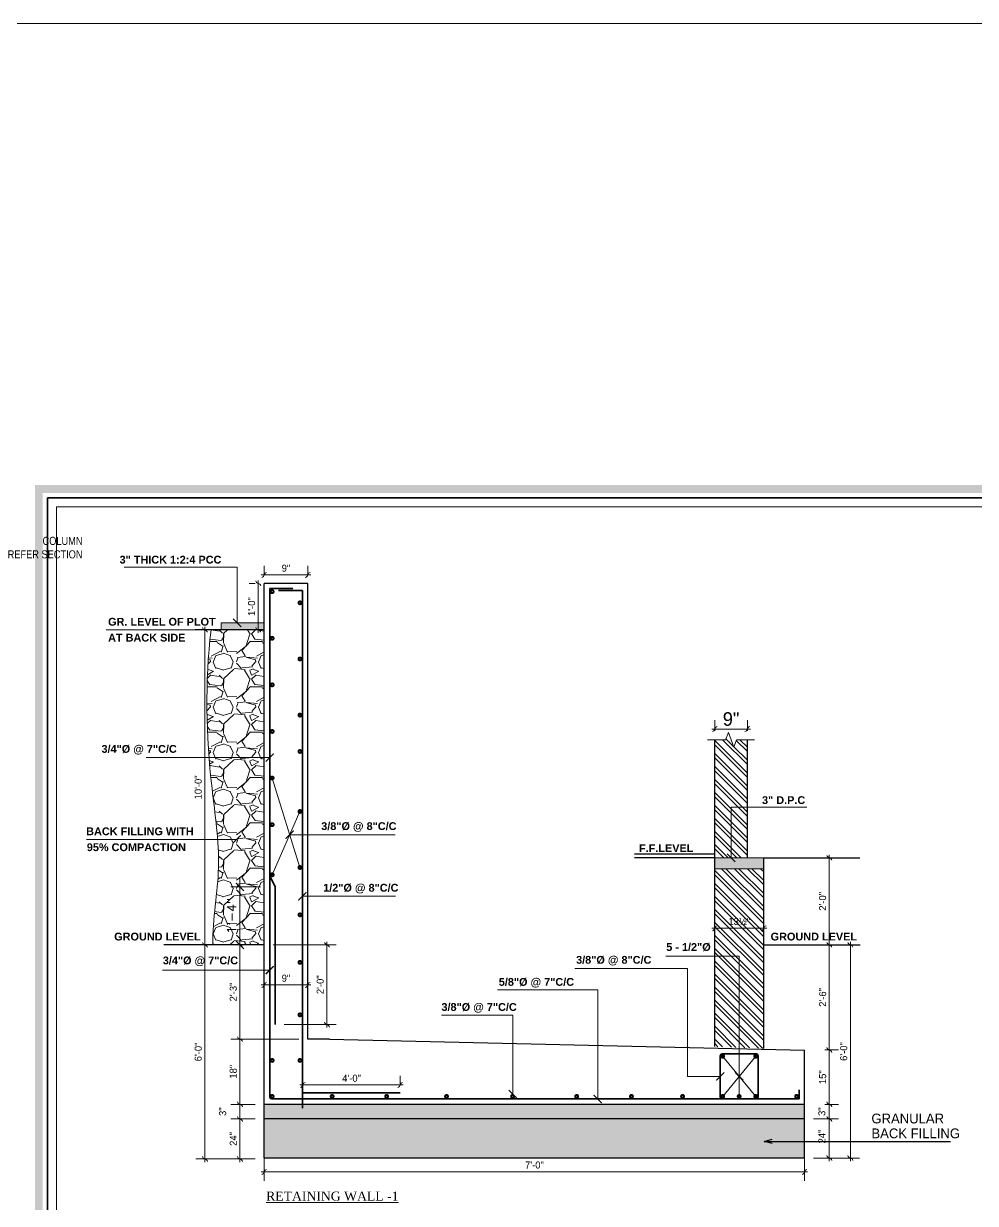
# Model space of a CAD drawing. Header units: inches. Extents: x 77090 to 90659, y -228139 to -226123.
# Drawn here: x 82380 to 83325, y -227295 to -226123 of the extents above; entities that cross this region are included whole.
import ezdxf

# ---------------------------------------------------------------- set-up
doc = ezdxf.new("R2010")
doc.units = ezdxf.units.IN
doc.header["$LTSCALE"] = 15
doc.header["$MEASUREMENT"] = 0
doc.header["$PDMODE"] = 66
doc.linetypes.add('ACAD_ISO02W100', pattern=[15, 12, -3])
doc.layers.get('0').update_dxf_attribs({"lineweight": 25})
doc.layers.get('Defpoints').update_dxf_attribs({"lineweight": 25})
for name, color, linetype, lineweight in [('DIM', 42, 'Continuous', 13), ('doted1', 30, 'ACAD_ISO02W100', 13), ('HACH', 8, 'Continuous', 13), ('level', 7, 'Continuous', 13), ('P-BEAM', 3, 'Continuous', 25), ('STEEL', 211, 'Continuous', 35), ('TEXTS', 41, 'Continuous', 13)]:
    doc.layers.add(name, color=color, linetype=linetype, lineweight=lineweight)
doc.styles.add('ADE', font='', dxfattribs={"height": 6})
doc.styles.get("Standard").update_dxf_attribs({"font": 'trebuc.ttf'})
doc.styles.add('style10', font='stylu.ttf', dxfattribs={"height": 12})
doc.styles.add('XFINE', font='romans.shx')
doc.styles.get('ADE').set_extended_font_data('Arial Rounded MT Bold')
doc.dimstyles.new('Standard 1', dxfattribs={"dimtxt": 9, "dimasz": 8, "dimexe": 9, "dimexo": 9, "dimgap": 3, "dimtad": 1, "dimdec": 1, "dimlfac": -1, "dimzin": 3, "dimdsep": 46, "dimlunit": 4, "dimtxsty": 'XFINE', "dimblk": 'ARCHTICK', "dimcen": 0.09, "dimdle": 9, "dimclrd": 42, "dimclre": 6, "dimclrt": 7, "dimadec": 0, "dimazin": 0, "dimtfac": 1, "dimtdec": 1, "dimtofl": 0, "dimtmove": 2, "dimatfit": 3, "dimldrblk": 'ARCHTICK', "dimfxl": 0, "dimtolj": 1, "dimtzin": 0, "dimlwd": -1, "dimlwe": -1, "dimarcsym": 0})
doc.dimstyles.new('STANDARD$7', dxfattribs={"dimtxt": 2, "dimasz": 3, "dimexe": 2, "dimexo": 1, "dimgap": 0.5, "dimtad": 3, "dimzin": 3, "dimdsep": 46, "dimlunit": 4, "dimtxsty": 'Standard', "dimcen": 0.0625, "dimclrd": 256, "dimclre": 256, "dimclrt": 256, "dimadec": 0, "dimazin": 0, "dimtfac": 1, "dimtmove": 0, "dimatfit": 3, "dimfxl": 0, "dimtolj": 1, "dimtzin": 0, "dimarcsym": 0})
pattern_1 = [(135, (80266.1295, -106157.462), (6.44351054, 6.44351054), []), (135, (80261.834, -106157.462), (6.44351054, 6.44351054), [])]

# ---------------------------------------------------------------- blocks, each defined once
blk = doc.blocks.new('_Integral')
at = {"color": 0, "linetype": 'ByBlock', "lineweight": -2}
for centre, start, end in [((0.44, -0.09), 102, 168), ((-0.44, 0.09), 282, 348)]:
    blk.add_arc(centre, 0.454, start, end, dxfattribs=at)
blk = doc.blocks.new('*D7')
at = {"layer": 'Defpoints', "color": 0}
for p in [(83066.4, -227014.1), (83115, -227014.1), (83066.4, -227021.5)]:
    blk.add_point(p, dxfattribs=at)
at = {"layer": 'DIM', "color": 42}
blk.add_line((83118, -227021.5), (83063.4, -227021.5), dxfattribs=at)
at = {"layer": 'DIM'}
for p, q in [((83066.4, -227023.1), (83066.4, -227030.5)), ((83115, -227023.1), (83115, -227030.5))]:
    blk.add_line(p, q, dxfattribs=at)
at = {"layer": 'DIM', "color": 42, "xscale": 7, "yscale": 7, "zscale": 7, "rotation": 180}
blk.add_blockref('_Integral', (83066.4, -227021.5), dxfattribs=at)
at = {"layer": 'DIM', "color": 42, "xscale": 7, "yscale": 7, "zscale": 7}
blk.add_blockref('_Integral', (83115, -227021.5), dxfattribs=at)
at = {"layer": 'DIM', "color": 7, "insert": (83090.7, -227014.8), "char_height": 12, "attachment_point": 5, "style": 'style10'}
blk.add_mtext('\\A1;{\\H0.58333x;13½"}', dxfattribs=at)
blk = doc.blocks.new('_ArchTick')
at = {"color": 0, "linetype": 'ByBlock', "lineweight": 5, "const_width": 0.15}
blk.add_lwpolyline([(-0.5, -0.5), (0.5, 0.5)], dxfattribs=at)
blk = doc.blocks.new('*D8')
at = {"layer": 'Defpoints', "color": 0}
for p in [(83166.6, -227196.4), (83180.1, -227196.4), (83166.6, -227210.8)]:
    blk.add_point(p, dxfattribs=at)
at = {"layer": 'DIM'}
for p, q in [((83175.6, -227196.4), (83189.1, -227196.4)), ((83175.6, -227210.8), (83189.1, -227210.8))]:
    blk.add_line(p, q, dxfattribs=at)
at = {"layer": 'DIM', "color": 42}
blk.add_line((83180.1, -227213.8), (83180.1, -227193.4), dxfattribs=at)
at = {"layer": 'DIM', "color": 42, "xscale": 7, "yscale": 7, "zscale": 7}
for p, rotation in [((83180.1, -227196.4), 90), ((83180.1, -227210.8), 270)]:
    blk.add_blockref('_Integral', p, dxfattribs=dict(at, rotation=rotation))
at = {"layer": 'DIM', "color": 7, "insert": (83172.7, -227203.6), "char_height": 12, "attachment_point": 5, "rotation": 90, "style": 'style10'}
blk.add_mtext('\\A1;{\\H0.58333x;3"}', dxfattribs=at)
blk = doc.blocks.new('*D9')
at = {"layer": 'Defpoints', "color": 0}
for p in [(83166.6, -227142.4), (83180.1, -227142.4), (83166.6, -227196.4)]:
    blk.add_point(p, dxfattribs=at)
at = {"layer": 'DIM'}
for p, q in [((83175.6, -227142.4), (83189.1, -227142.4)), ((83175.6, -227196.4), (83189.1, -227196.4))]:
    blk.add_line(p, q, dxfattribs=at)
at = {"layer": 'DIM', "color": 42}
blk.add_line((83180.1, -227199.4), (83180.1, -227139.4), dxfattribs=at)
at = {"layer": 'DIM', "color": 42, "xscale": 7, "yscale": 7, "zscale": 7}
for p, rotation in [((83180.1, -227142.4), 90), ((83180.1, -227196.4), 270)]:
    blk.add_blockref('_Integral', p, dxfattribs=dict(at, rotation=rotation))
at = {"layer": 'DIM', "color": 7, "insert": (83173.5, -227169.4), "char_height": 12, "attachment_point": 5, "rotation": 90, "style": 'style10'}
blk.add_mtext('\\A1;{\\H0.58333x;15"}', dxfattribs=at)
blk = doc.blocks.new('*D10')
at = {"layer": 'Defpoints', "color": 0}
for p in [(83172.9, -227038), (83180.1, -227038), (83166.6, -227142.4)]:
    blk.add_point(p, dxfattribs=at)
at = {"layer": 'DIM', "color": 42}
blk.add_line((83180.1, -227145.4), (83180.1, -227035), dxfattribs=at)
at = {"layer": 'DIM'}
for p, q in [((83181.9, -227038), (83189.1, -227038)), ((83175.6, -227142.4), (83189.1, -227142.4))]:
    blk.add_line(p, q, dxfattribs=at)
at = {"layer": 'DIM', "color": 42, "xscale": 7, "yscale": 7, "zscale": 7}
for p, rotation in [((83180.1, -227038), 90), ((83180.1, -227142.4), 270)]:
    blk.add_blockref('_Integral', p, dxfattribs=dict(at, rotation=rotation))
at = {"layer": 'DIM', "color": 7, "insert": (83173.5, -227090.2), "char_height": 12, "attachment_point": 5, "rotation": 90, "style": 'style10'}
blk.add_mtext('\\A1;{\\H0.58333x;2\'-6"}', dxfattribs=at)
blk = doc.blocks.new('*D11')
at = {"layer": 'Defpoints', "color": 0}
for p in [(83201, -227038), (83210.2, -227038), (83155.5, -227249.7)]:
    blk.add_point(p, dxfattribs=at)
at = {"layer": 'DIM', "color": 42}
blk.add_line((83201, -227252.7), (83201, -227035), dxfattribs=at)
at = {"layer": 'DIM'}
for p, q in [((83201.2, -227038), (83192, -227038)), ((83164.5, -227249.7), (83210, -227249.7))]:
    blk.add_line(p, q, dxfattribs=at)
at = {"layer": 'DIM', "color": 42, "xscale": 7, "yscale": 7, "zscale": 7}
for p, rotation in [((83201, -227038), 90), ((83201, -227249.7), 270)]:
    blk.add_blockref('_Integral', p, dxfattribs=dict(at, rotation=rotation))
at = {"layer": 'DIM', "color": 7, "insert": (83194.4, -227143.9), "char_height": 12, "attachment_point": 5, "rotation": 90, "style": 'style10'}
blk.add_mtext('\\A1;{\\H0.58333x;6\'-0"}', dxfattribs=at)
blk = doc.blocks.new('*D12')
at = {"layer": 'Defpoints', "color": 0}
for p in [(82595.1, -227196.4), (82619.2, -227196.4), (82619.2, -227210.8)]:
    blk.add_point(p, dxfattribs=at)
at = {"layer": 'DIM'}
for p, q in [((82610.2, -227196.4), (82586.1, -227196.4)), ((82610.2, -227210.8), (82586.1, -227210.8))]:
    blk.add_line(p, q, dxfattribs=at)
at = {"layer": 'DIM', "color": 42}
blk.add_line((82595.1, -227213.8), (82595.1, -227193.4), dxfattribs=at)
at = {"layer": 'DIM', "color": 42, "xscale": 7, "yscale": 7, "zscale": 7}
for p, rotation in [((82595.1, -227196.4), 90), ((82595.1, -227210.8), 270)]:
    blk.add_blockref('_Integral', p, dxfattribs=dict(at, rotation=rotation))
at = {"layer": 'DIM', "color": 7, "insert": (82578, -227203.6), "char_height": 12, "attachment_point": 5, "rotation": 90, "style": 'style10'}
blk.add_mtext('\\A1;{\\H0.58333x;3"}', dxfattribs=at)
blk = doc.blocks.new('*D13')
at = {"layer": 'Defpoints', "color": 0}
for p in [(82595.1, -227131.6), (82662.4, -227131.6), (82619.2, -227196.4)]:
    blk.add_point(p, dxfattribs=at)
at = {"layer": 'DIM', "color": 42}
blk.add_line((82595.1, -227199.4), (82595.1, -227128.6), dxfattribs=at)
at = {"layer": 'DIM'}
for p, q in [((82653.4, -227131.6), (82586.1, -227131.6)), ((82610.2, -227196.4), (82586.1, -227196.4))]:
    blk.add_line(p, q, dxfattribs=at)
at = {"layer": 'DIM', "color": 42, "xscale": 7, "yscale": 7, "zscale": 7}
for p, rotation in [((82595.1, -227131.6), 90), ((82595.1, -227196.4), 270)]:
    blk.add_blockref('_Integral', p, dxfattribs=dict(at, rotation=rotation))
at = {"layer": 'DIM', "color": 7, "insert": (82588.5, -227164), "char_height": 12, "attachment_point": 5, "rotation": 90, "style": 'style10'}
blk.add_mtext('\\A1;{\\H0.58333x;18"}', dxfattribs=at)
blk = doc.blocks.new('*D14')
at = {"layer": 'Defpoints', "color": 0}
for p in [(82595.1, -227038), (82619.2, -227038), (82662.4, -227131.6)]:
    blk.add_point(p, dxfattribs=at)
at = {"layer": 'DIM', "color": 42}
blk.add_line((82595.1, -227134.6), (82595.1, -227035), dxfattribs=at)
at = {"layer": 'DIM'}
for p, q in [((82610.2, -227038), (82586.1, -227038)), ((82653.4, -227131.6), (82586.1, -227131.6))]:
    blk.add_line(p, q, dxfattribs=at)
at = {"layer": 'DIM', "color": 42, "xscale": 7, "yscale": 7, "zscale": 7}
for p, rotation in [((82595.1, -227038), 90), ((82595.1, -227131.6), 270)]:
    blk.add_blockref('_Integral', p, dxfattribs=dict(at, rotation=rotation))
at = {"layer": 'DIM', "color": 7, "insert": (82588.5, -227084.8), "char_height": 12, "attachment_point": 5, "rotation": 90, "style": 'style10'}
blk.add_mtext('\\A1;{\\H0.58333x;2\'-3"}', dxfattribs=at)
blk = doc.blocks.new('*D15')
at = {"layer": 'Defpoints', "color": 0}
for p in [(82560.3, -227038), (82560.3, -227038), (82619.2, -227250.6)]:
    blk.add_point(p, dxfattribs=at)
at = {"layer": 'DIM', "color": 42}
blk.add_line((82560.3, -227253.6), (82560.3, -227035), dxfattribs=at)
at = {"layer": 'DIM'}
blk.add_line((82610.2, -227250.6), (82551.3, -227250.6), dxfattribs=at)
at = {"layer": 'DIM', "color": 42, "xscale": 7, "yscale": 7, "zscale": 7}
for p, rotation in [((82560.3, -227038), 90), ((82560.3, -227250.6), 270)]:
    blk.add_blockref('_Integral', p, dxfattribs=dict(at, rotation=rotation))
at = {"layer": 'DIM', "color": 7, "insert": (82553.7, -227144.3), "char_height": 12, "attachment_point": 5, "rotation": 90, "style": 'style10'}
blk.add_mtext('\\A1;{\\H0.58333x;6\'-0"}', dxfattribs=at)
blk = doc.blocks.new('*D16')
at = {"layer": 'Defpoints', "color": 0}
for p in [(82552.6, -226725.3), (82560.3, -226725.3), (82560.3, -227038)]:
    blk.add_point(p, dxfattribs=at)
at = {"layer": 'DIM', "color": 42}
blk.add_line((82560.3, -227041), (82560.3, -226722.3), dxfattribs=at)
at = {"layer": 'DIM'}
blk.add_line((82561.6, -226725.3), (82569.3, -226725.3), dxfattribs=at)
at = {"layer": 'DIM', "color": 42, "xscale": 7, "yscale": 7, "zscale": 7}
for p, rotation in [((82560.3, -226725.3), 90), ((82560.3, -227038), 270)]:
    blk.add_blockref('_Integral', p, dxfattribs=dict(at, rotation=rotation))
at = {"layer": 'DIM', "color": 7, "insert": (82553.7, -226881.7), "char_height": 12, "attachment_point": 5, "rotation": 90, "style": 'style10'}
blk.add_mtext('\\A1;{\\H0.58333x;10\'-0"}', dxfattribs=at)
blk = doc.blocks.new('*D17')
at = {"layer": 'Defpoints', "color": 0}
for p in [(83066.4, -226823.8), (83066.4, -226834.5), (83098.8, -226834.5)]:
    blk.add_point(p, dxfattribs=at)
at = {"layer": 'DIM'}
for p, q in [((83066.4, -226825.5), (83066.4, -226814.8)), ((83098.8, -226825.5), (83098.8, -226814.8))]:
    blk.add_line(p, q, dxfattribs=at)
at = {"layer": 'DIM', "color": 42}
blk.add_line((83101.8, -226823.8), (83063.4, -226823.8), dxfattribs=at)
at = {"layer": 'DIM', "color": 42, "xscale": 7, "yscale": 7, "zscale": 7, "rotation": 180}
blk.add_blockref('_Integral', (83066.4, -226823.8), dxfattribs=at)
at = {"layer": 'DIM', "color": 42, "xscale": 7, "yscale": 7, "zscale": 7}
blk.add_blockref('_Integral', (83098.8, -226823.8), dxfattribs=at)
at = {"layer": 'DIM', "color": 7, "insert": (83082.6, -226813.9), "char_height": 12, "attachment_point": 5, "style": 'style10'}
blk.add_mtext('\\A1;{\\H1.125x;9"}', dxfattribs=at)
blk = doc.blocks.new('*D18')
at = {"layer": 'Defpoints', "color": 0}
for p in [(82657.5, -227177.1), (82657.5, -227184.5), (82754.2, -227185)]:
    blk.add_point(p, dxfattribs=at)
at = {"layer": 'DIM', "color": 42}
blk.add_line((82757.2, -227177.1), (82654.5, -227177.1), dxfattribs=at)
at = {"layer": 'DIM'}
for p, q in [((82657.5, -227175.5), (82657.5, -227168.1)), ((82754.2, -227176), (82754.2, -227168.1))]:
    blk.add_line(p, q, dxfattribs=at)
at = {"layer": 'DIM', "color": 42, "xscale": 7, "yscale": 7, "zscale": 7, "rotation": 180}
blk.add_blockref('_Integral', (82657.5, -227177.1), dxfattribs=at)
at = {"layer": 'DIM', "color": 42, "xscale": 7, "yscale": 7, "zscale": 7}
blk.add_blockref('_Integral', (82754.2, -227177.1), dxfattribs=at)
at = {"layer": 'DIM', "color": 7, "insert": (82705.9, -227170.5), "char_height": 12, "attachment_point": 5, "style": 'style10'}
blk.add_mtext('\\A1;{\\H0.58333x;4\'-0"}', dxfattribs=at)
blk = doc.blocks.new('*D19')
at = {"layer": 'Defpoints', "color": 0}
for p in [(82595.1, -226980.4), (82624.6, -226980.4), (82619.2, -227038)]:
    blk.add_point(p, dxfattribs=at)
at = {"layer": 'HACH', "color": 42}
blk.add_line((82595.1, -227047), (82595.1, -226971.4), dxfattribs=at)
at = {"layer": 'HACH', "color": 6}
for p, q in [((82615.6, -226980.4), (82586.1, -226980.4)), ((82610.2, -227038), (82586.1, -227038))]:
    blk.add_line(p, q, dxfattribs=at)
at = {"layer": 'HACH', "color": 42, "xscale": 8, "yscale": 8, "zscale": 8}
for p, rotation in [((82595.1, -226980.4), 90), ((82595.1, -227038), 270)]:
    blk.add_blockref('_ArchTick', p, dxfattribs=dict(at, rotation=rotation))
at = {"layer": 'HACH', "color": 7, "insert": (82586.8, -227009.2), "char_height": 9, "attachment_point": 5, "rotation": 90, "style": 'XFINE'}
blk.add_mtext('\\A1;1\'-4"', dxfattribs=at)
blk = doc.blocks.new('*D20')
at = {"layer": 'Defpoints', "color": 0}
for p in [(82619.2, -227038), (82681.5, -227038), (82630, -227117.2)]:
    blk.add_point(p, dxfattribs=at)
at = {"layer": 'DIM', "color": 42}
blk.add_line((82681.5, -227120.2), (82681.5, -227035), dxfattribs=at)
at = {"layer": 'DIM'}
for p, q in [((82628.2, -227038), (82690.5, -227038)), ((82639, -227117.2), (82690.5, -227117.2))]:
    blk.add_line(p, q, dxfattribs=at)
at = {"layer": 'DIM', "color": 42, "xscale": 7, "yscale": 7, "zscale": 7}
for p, rotation in [((82681.5, -227038), 90), ((82681.5, -227117.2), 270)]:
    blk.add_blockref('_Integral', p, dxfattribs=dict(at, rotation=rotation))
at = {"layer": 'DIM', "color": 7, "insert": (82674.8, -227077.6), "char_height": 12, "attachment_point": 5, "rotation": 90, "style": 'style10'}
blk.add_mtext('\\A1;{\\H0.58333x;2\'-0"}', dxfattribs=at)
blk = doc.blocks.new('*D21')
at = {"layer": 'Defpoints', "color": 0}
for p in [(83174.9, -226951.6), (83180.1, -226951.6), (83172.9, -227038)]:
    blk.add_point(p, dxfattribs=at)
at = {"layer": 'DIM', "color": 42}
blk.add_line((83180.1, -227041), (83180.1, -226948.6), dxfattribs=at)
at = {"layer": 'DIM'}
for p, q in [((83183.9, -226951.6), (83189.1, -226951.6)), ((83181.9, -227038), (83189.1, -227038))]:
    blk.add_line(p, q, dxfattribs=at)
at = {"layer": 'DIM', "color": 42, "xscale": 7, "yscale": 7, "zscale": 7}
for p, rotation in [((83180.1, -226951.6), 90), ((83180.1, -227038), 270)]:
    blk.add_blockref('_Integral', p, dxfattribs=dict(at, rotation=rotation))
at = {"layer": 'DIM', "color": 7, "insert": (83173.5, -226994.8), "char_height": 12, "attachment_point": 5, "rotation": 90, "style": 'style10'}
blk.add_mtext('\\A1;{\\H0.58333x;2\'-0"}', dxfattribs=at)
blk = doc.blocks.new('*D22')
at = {"layer": 'Defpoints', "color": 0}
for p in [(82619.2, -227073.4), (82662.4, -227073.4), (82662.4, -227077.8)]:
    blk.add_point(p, dxfattribs=at)
at = {"layer": 'DIM', "color": 42}
blk.add_line((82616.2, -227077.8), (82665.4, -227077.8), dxfattribs=at)
at = {"layer": 'DIM'}
for p, q in [((82619.2, -227082.4), (82619.2, -227086.8)), ((82662.4, -227082.4), (82662.4, -227086.8))]:
    blk.add_line(p, q, dxfattribs=at)
at = {"layer": 'DIM', "color": 42, "xscale": 7, "yscale": 7, "zscale": 7, "rotation": 180}
blk.add_blockref('_Integral', (82619.2, -227077.8), dxfattribs=at)
at = {"layer": 'DIM', "color": 42, "xscale": 7, "yscale": 7, "zscale": 7}
blk.add_blockref('_Integral', (82662.4, -227077.8), dxfattribs=at)
at = {"layer": 'DIM', "color": 7, "insert": (82640.8, -227071.2), "char_height": 12, "attachment_point": 5, "style": 'style10'}
blk.add_mtext('\\A1;{\\H0.58333x;9"}', dxfattribs=at)
blk = doc.blocks.new('*D23')
at = {"layer": 'Defpoints', "color": 0}
for p in [(82619.2, -227241.6), (83155.5, -227241.6), (83155.5, -227263.4)]:
    blk.add_point(p, dxfattribs=at)
at = {"layer": 'DIM'}
for p, q in [((82619.2, -227250.6), (82619.2, -227272.4)), ((83155.5, -227250.6), (83155.5, -227272.4))]:
    blk.add_line(p, q, dxfattribs=at)
at = {"layer": 'DIM', "color": 42}
blk.add_line((82616.2, -227263.4), (83158.5, -227263.4), dxfattribs=at)
at = {"layer": 'DIM', "color": 42, "xscale": 7, "yscale": 7, "zscale": 7, "rotation": 180}
blk.add_blockref('_Integral', (82619.2, -227263.4), dxfattribs=at)
at = {"layer": 'DIM', "color": 42, "xscale": 7, "yscale": 7, "zscale": 7}
blk.add_blockref('_Integral', (83155.5, -227263.4), dxfattribs=at)
at = {"layer": 'DIM', "color": 7, "insert": (82887.4, -227256.6), "char_height": 12, "attachment_point": 5, "style": 'style10'}
blk.add_mtext('\\A1;{\\H0.58333x;7\'-0"}', dxfattribs=at)
blk = doc.blocks.new('*D24')
at = {"layer": 'Defpoints', "color": 0}
for p in [(82613.3, -226679.2), (82619.2, -226679.2), (82619.2, -226725.3)]:
    blk.add_point(p, dxfattribs=at)
at = {"layer": 'DIM'}
for p, q in [((82610.2, -226679.2), (82604.3, -226679.2)), ((82610.2, -226725.3), (82604.3, -226725.3))]:
    blk.add_line(p, q, dxfattribs=at)
at = {"layer": 'DIM', "color": 42}
blk.add_line((82613.3, -226728.3), (82613.3, -226676.2), dxfattribs=at)
at = {"layer": 'DIM', "color": 42, "xscale": 7, "yscale": 7, "zscale": 7}
for p, rotation in [((82613.3, -226679.2), 90), ((82613.3, -226725.3), 270)]:
    blk.add_blockref('_Integral', p, dxfattribs=dict(at, rotation=rotation))
at = {"layer": 'DIM', "color": 7, "insert": (82606.7, -226702.2), "char_height": 12, "attachment_point": 5, "rotation": 90, "style": 'style10'}
blk.add_mtext('\\A1;{\\H0.58333x;1\'-0"}', dxfattribs=at)
blk = doc.blocks.new('*D25')
at = {"layer": 'Defpoints', "color": 0}
for p in [(82662.4, -226670.8), (82619.2, -226679.2), (82662.4, -226679.2)]:
    blk.add_point(p, dxfattribs=at)
at = {"layer": 'DIM'}
for p, q in [((82619.2, -226670.2), (82619.2, -226661.8)), ((82662.4, -226670.2), (82662.4, -226661.8))]:
    blk.add_line(p, q, dxfattribs=at)
at = {"layer": 'DIM', "color": 42}
blk.add_line((82616.2, -226670.8), (82665.4, -226670.8), dxfattribs=at)
at = {"layer": 'DIM', "color": 42, "xscale": 7, "yscale": 7, "zscale": 7, "rotation": 180}
blk.add_blockref('_Integral', (82619.2, -226670.8), dxfattribs=at)
at = {"layer": 'DIM', "color": 42, "xscale": 7, "yscale": 7, "zscale": 7}
blk.add_blockref('_Integral', (82662.4, -226670.8), dxfattribs=at)
at = {"layer": 'DIM', "color": 7, "insert": (82640.8, -226664.1), "char_height": 12, "attachment_point": 5, "style": 'style10'}
blk.add_mtext('\\A1;{\\H0.58333x;9"}', dxfattribs=at)
blk = doc.blocks.new('*D412')
at = {"layer": 'Defpoints', "color": 0}
for p in [(82595.1, -227210.8), (82619.2, -227210.8), (82619.2, -227250.6)]:
    blk.add_point(p, dxfattribs=at)
at = {"layer": 'DIM'}
for p, q in [((82610.2, -227210.8), (82586.1, -227210.8)), ((82610.2, -227250.6), (82586.1, -227250.6))]:
    blk.add_line(p, q, dxfattribs=at)
at = {"layer": 'DIM', "color": 42}
blk.add_line((82595.1, -227253.6), (82595.1, -227207.8), dxfattribs=at)
at = {"layer": 'DIM', "color": 42, "xscale": 7, "yscale": 7, "zscale": 7}
for p, rotation in [((82595.1, -227210.8), 90), ((82595.1, -227250.6), 270)]:
    blk.add_blockref('_Integral', p, dxfattribs=dict(at, rotation=rotation))
at = {"layer": 'DIM', "color": 7, "insert": (82588.5, -227230.7), "char_height": 12, "attachment_point": 5, "rotation": 90, "style": 'style10'}
blk.add_mtext('\\A1;{\\H0.58333x;24"}', dxfattribs=at)
blk = doc.blocks.new('*D413')
at = {"layer": 'Defpoints', "color": 0}
for p in [(83155.5, -227210.8), (83180.1, -227210.8), (83166.6, -227249.7)]:
    blk.add_point(p, dxfattribs=at)
at = {"layer": 'DIM'}
for p, q in [((83164.5, -227210.8), (83189.1, -227210.8)), ((83175.6, -227249.7), (83189.1, -227249.7))]:
    blk.add_line(p, q, dxfattribs=at)
at = {"layer": 'DIM', "color": 42}
blk.add_line((83180.1, -227252.7), (83180.1, -227207.8), dxfattribs=at)
at = {"layer": 'DIM', "color": 42, "xscale": 7, "yscale": 7, "zscale": 7}
for p, rotation in [((83180.1, -227210.8), 90), ((83180.1, -227249.7), 270)]:
    blk.add_blockref('_Integral', p, dxfattribs=dict(at, rotation=rotation))
at = {"layer": 'DIM', "color": 7, "insert": (83172.7, -227228.3), "char_height": 12, "attachment_point": 5, "rotation": 90, "style": 'style10'}
blk.add_mtext('\\A1;{\\H0.58333x;24"}', dxfattribs=at)

msp = doc.modelspace()

# ---------------------------------------------------------------- hatches: boundary and pattern name
at = {"layer": 'HACH'}
for points in [[(82619.25, -226718.37), (82576.44, -226718.37), (82576.44, -226725.31), (82619.25, -226725.31)], [(83066.38, -226951.61), (83114.98, -226951.61), (83114.98, -226962.41), (83066.38, -226962.41)]]:
    msp.add_hatch(color=256, dxfattribs=at).paths.add_polyline_path(points)
h = msp.add_hatch(dxfattribs=at)
h.set_pattern_fill('GRAVEL', color=256, scale=45, style=0)
h.set_pattern_definition([(228.0128, (82385.804, -106112.4623), (-359.99992045, -405.00006037), [6.05412, -599.35896]), (184.9697, (82381.754, -106116.9623), (540.000047318, 44.999608815), [10.38906, -1028.516625]), (132.5104, (82371.404, -106117.8623), (449.999582326, -495.000390324), [7.32546, -725.22144]), (267.2737, (82353.854, -106129.1123), (44.999820798, 900.000013274), [9.46071, -936.61011]), (292.8337, (82353.404, -106138.5623), (-225.000445745, 539.99983853), [9.276975, -918.421785]), (357.2737, (82357.004, -106147.1123), (-900.000013274, 44.999820798), [9.46071, -936.61011]), (37.6942, (82366.454, -106147.5623), (-585.000330553, -449.999568232), [12.511305, -1238.618205]), (72.2553, (82376.354, -106139.9123), (315.000484322, 989.999830406), [11.81196, -1169.384445]), (121.4296, (82379.954, -106128.6623), (-360.000370538, 584.999776642), [9.49275, -939.783285]), (175.2364, (82375.004, -106120.5623), (495.00004258, -44.99961897), [10.83744, -531.034335]), (222.3974, (82364.204, -106119.6623), (-540.000330798, -494.99964369), [14.01516, -1387.501875]), (138.8141, (82398.404, -106129.5623), (-315.0001326, 269.9998791), [4.783545, -473.57298]), (171.4692, (82394.804, -106126.4123), (584.999922817, -90.00035595), [9.100665, -900.967995]), (225, (82385.804, -106125.062), (-5e-15, -45.000014), [6.363945, -57.27564]), (203.1986, (82382.654, -106119.6623), (224.99998788, 90.00005964), [3.42711, -339.282675]), (291.8014, (82379.504, -106121.012), (-44.999996, 135.0000123), [4.846635, -237.48579]), (30.9638, (82381.304, -106125.512), (134.999911, 90.00011176), [7.871805, -254.521035]), (161.5651, (82388.054, -106121.462), (90.0000196, -44.9999281), [5.692095, -136.610415]), (16.3895, (82353.404, -106121.0123), (450.00009893, 134.99967194), [7.974, -789.428025]), (70.3462, (82361.054, -106118.7623), (-179.99978613, -495.0000961), [6.689745, -662.28336]), (293.1986, (82388.054, -106112.4623), (-90.00005964, 224.99998788), [6.854175, -335.85561]), (343.6105, (82390.754, -106118.7623), (-450.00009893, 134.99967194), [7.974, -789.428025]), (339.444, (82353.404, -106148.9123), (-225.000083, 89.99981984), [7.6896, -376.79058]), (294.7751, (82360.604, -106151.6123), (-224.99964852, 495.00015398), [6.44301, -637.858935]), (66.8014, (82388.504, -106157.4623), (90.00005964, 224.99998788), [6.854175, -335.85561]), (17.354, (82391.204, -106151.1623), (-585.00009086, -179.9997526), [7.543395, -746.79408]), (69.444, (82366.454, -106157.4623), (-89.99981984, -225.000083), [3.8448, -380.63538]), (101.3099, (82385.804, -106157.462), (-44.99989345, 180.00003385), [2.29455, -227.161305]), (165.9638, (82385.354, -106155.212), (135.0000246, -44.9999126), [9.276975, -176.26275]), (186.009, (82376.354, -106152.9623), (449.99998879, 44.999969287), [8.59725, -851.126535]), (303.6901, (82381.304, -106129.562), (-45.00006, 89.9999801), [6.48999, -155.759805]), (353.1572, (82384.904, -106134.9623), (764.999971447, -90.000359907), [11.33073, -1121.740335]), (60.9454, (82396.154, -106136.3123), (-180.00000122, -315.0000173), [4.63302, -458.67033]), (90, (82398.404, -106132.262), (-45, 45), [2.7, -42.3]), (120.2564, (82375.454, -106151.6123), (179.99976991, -315.00011051), [6.25158, -618.9084]), (48.0128, (82372.304, -106146.2123), (359.99992045, 405.00006037), [12.10824, -593.30484]), (0, (82380.404, -106137.212), (45, 45), [11.7, -33.3]), (325.3048, (82392.104, -106137.2123), (-449.999741654, 315.00038743), [7.11513, -704.39733]), (254.0546, (82397.954, -106141.2623), (-44.99999502, -180.0000057), [6.55209, -321.05286]), (207.646, (82396.154, -106147.5623), (-854.999811323, -450.000347093), [10.667925, -1056.12633]), (175.4261, (82386.704, -106152.5123), (-585.000025124, 44.999766052), [11.285955, -1117.30833])])
edge = h.paths.add_edge_path()
edge.add_line((82619.25, -226725.31), (82566.44, -226725.31))
edge.add_spline(control_points=[(82566.44, -226725.31), (82560.25, -226777.46), (82561.95, -226855.71), (82578.69, -226961.22), (82567.62, -227011.94), (82568.18, -227038.01)], knot_values=[186.2889465, 186.2889465, 186.2889465, 186.2889465, 343.885541, 422.0500679, 500.280039, 500.280039, 500.280039, 500.280039], degree=3, periodic=0)
edge.add_line((82568.18, -227038.01), (82619.25, -227038.01))
edge.add_line((82619.25, -227038.01), (82619.25, -226725.31))
h.paths.add_polyline_path([(82584.14, -227019.65), (82584.14, -226998.77), (82596.14, -226998.77), (82596.14, -227019.65)], flags=24)
h.paths.add_polyline_path([(82591.69, -226786.9), (82591.69, -226763.59), (82604.91, -226763.59), (82604.91, -226786.9)], flags=24)
h = msp.add_hatch(dxfattribs=at)
h.set_pattern_fill('ANSI32', color=256, scale=24.3, style=0)
h.set_pattern_definition(pattern_1)
h.paths.add_polyline_path([(83066.38, -226834.47), (83077.18, -226834.47), (83079.88, -226827.05), (83085.28, -226841.88), (83087.98, -226834.47), (83098.78, -226834.47), (83098.78, -226951.61), (83066.38, -226951.61)])
h = msp.add_hatch(dxfattribs=at)
h.set_pattern_fill('ANSI32', color=256, scale=24.3, style=0)
h.set_pattern_definition(pattern_1)
h.paths.add_polyline_path([(83066.38, -226962.41), (83114.98, -226962.41), (83114.98, -227140.86), (83066.38, -227138.99)])
h.paths.add_polyline_path([(83103.81, -227009.24), (83077.56, -227009.24), (83077.56, -227022.47), (83103.81, -227022.47)], flags=24)
h = msp.add_hatch(dxfattribs=at)
h.set_pattern_fill('AR-CONC', color=256, style=0)
h.set_pattern_definition([(50, (82353.404, -106157.4623), (7.17260183, -0.62752135), [0.75, -8.25]), (355, (82353.404, -106157.462), (-1.38751334, 7.52192134), [0.6, -6.6]), (100.4514, (82354.002, -106157.5146), (5.7850938, 6.89439542), [0.6374019, -7.0114211]), (46.1842, (82353.404, -106155.462), (10.6724105, -1.65519014), [1.125, -12.375]), (96.6356, (82354.293, -106155.6), (9.3466271, 9.7411787), [0.9561029, -10.51713]), (351.1842, (82353.404, -106155.462), (9.3466195, 9.741186), [0.9, -9.9]), (21, (82354.404, -106155.9623), (5.96907052, -4.0261889), [0.75, -8.25]), (326, (82354.404, -106155.962), (2.4331533, 7.25150045), [0.6, -6.6]), (71.4514, (82354.9015, -106156.298), (8.4022263, 3.22530497), [0.6374019, -7.0114211]), (37.5, (82353.404, -106157.4623), (0.121598553, 3.32893854), [0, -6.52, 0, -6.7, 0, -6.625]), (7.5, (82353.404, -106157.4623), (2.63069537, 3.94411712), [0, -3.82, 0, -6.37, 0, -2.525]), (327.5, (82351.174, -106157.4623), (5.33822436, -0.22554872), [0, -2.5, 0, -7.8, 0, -10.35]), (317.5, (82350.174, -106157.4623), (5.8318617, 1.00104982), [0, -3.25, 0, -5.18, 0, -7.35])])
h.paths.add_polyline_path([(83155.48, -227196.41), (82619.25, -227196.41), (82619.25, -227210.81), (83155.48, -227210.81)])
at = {"layer": 'HACH', "ltscale": 10}
h = msp.add_hatch(dxfattribs=at)
h.set_pattern_fill('GRAVEL', color=256, scale=15, style=0)
h.set_pattern_definition([(228.0128, (10.8, 15), (-119.9999734824, -135.000020124), [2.01804, -199.78632]), (184.9697, (9.45, 13.5), (180.0000157728, 14.9998696051), [3.46302, -342.838875]), (132.5104, (6, 13.2), (149.9998607752, -165.000130108), [2.44182, -241.74048]), (267.2737, (0.15, 9.45), (14.999940266, 300.0000044246), [3.15357, -312.20337]), (292.8337, (0, 6.3), (-75.0001485816, 179.9999461767), [3.092325, -306.140595]), (357.2737, (1.2, 3.45), (-300.0000044246, 14.999940266), [3.15357, -312.20337]), (37.6942, (4.35, 3.3), (-195.0001101843, -149.9998560774), [4.170435, -412.872735]), (72.2553, (7.65, 5.85), (105.0001614406, 329.9999434686), [3.93732, -389.794815]), (121.4296, (8.85, 9.6), (-120.0001235126, 194.9999255474), [3.16425, -313.261095]), (175.2364, (7.2, 12.3), (165.000014195, -14.99987299), [3.61248, -177.011445]), (222.3974, (3.6, 12.6), (-180.0001102661, -164.9998812302), [4.67172, -462.500625]), (138.8141, (15, 9.3), (-105.000044202, 89.9999597), [1.594515, -157.85766]), (171.4692, (13.8, 10.35), (194.9999742722, -30.0001186506), [3.033555, -300.322665]), (225, (10.8, 10.8), (-2e-15, -15.00000464), [2.121315, -19.09188]), (203.1986, (9.75, 12.6), (74.99999596, 30.000019879), [1.14237, -113.094225]), (291.8014, (8.7, 12.15), (-14.999998658, 45.000004095), [1.615545, -79.16193]), (30.9638, (9.3, 10.65), (44.999970334, 30.000037253), [2.623935, -84.840345]), (161.5651, (11.55, 12), (30.00000652, -14.99997605), [1.897365, -45.536805]), (16.3895, (0, 12.15), (150.0000329762, 44.9998906473), [2.658, -263.142675]), (70.3462, (2.55, 12.9), (-59.9999287106, -165.000032034), [2.229915, -220.76112]), (293.1986, (11.55, 15), (-30.000019879, 74.99999596), [2.284725, -111.95187]), (343.6105, (12.45, 12.9), (-150.0000329762, 44.9998906473), [2.658, -263.142675]), (339.444, (0, 2.85), (-75.000027668, 29.999939946), [2.5632, -125.59686]), (294.7751, (2.4, 1.95), (-74.9998828387, 165.0000513276), [2.14767, -212.619645]), (66.8014, (11.7, 0), (30.000019879, 74.99999596), [2.284725, -111.95187]), (17.354, (12.6, 2.1), (-195.0000302865, -59.999917534), [2.514465, -248.93136]), (69.444, (4.35, 0), (-29.999939946, -75.000027668), [1.2816, -126.87846]), (101.3099, (10.8, 0), (-14.999964482, 60.000011283), [0.76485, -75.720435]), (165.9638, (10.65, 0.75), (45.00000819, -14.99997086), [3.092325, -58.75425]), (186.009, (7.65, 1.5), (149.9999962636, 14.9999897622), [2.86575, -283.708845]), (303.6901, (9.3, 9.3), (-15.00002002, 29.99999337), [2.16333, -51.919935]), (353.1572, (10.5, 7.5), (254.9999904822, -30.0001199689), [3.77691, -373.913445]), (60.9454, (14.25, 7.05), (-60.000000408, -105.0000057685), [1.54434, -152.89011]), (90, (15, 8.4), (-15, 15), [0.9, -14.1]), (120.2564, (7.35, 1.95), (59.999923302, -105.000036838), [2.08386, -206.3028]), (48.0128, (6.3, 3.75), (119.9999734824, 135.000020124), [4.03608, -197.76828]), (0, (9, 6.75), (15, 15), [3.9, -11.1]), (325.3048, (12.9, 6.75), (-149.9999138848, 105.000129144), [2.37171, -234.79911]), (254.0546, (14.85, 5.4), (-14.99999834, -60.0000019), [2.18403, -107.01762]), (207.646, (14.25, 3.3), (-284.9999371077, -150.0001156975), [3.555975, -352.04211]), (175.4261, (11.1, 1.65), (-195.0000083747, 14.9999220174), [3.761985, -372.43611])])
h.paths.add_polyline_path([(83155.48, -227210.81), (82619.25, -227210.81), (82619.25, -227249.75), (83155.48, -227249.75)])

# ---------------------------------------------------------------- linework, layer by layer
at = {"layer": 'doted1', "linetype": 'ByBlock', "ltscale": 0.3, "const_width": 7.79}
msp.add_lwpolyline([(82395.43, -227702.72), (82395.43, -226585.45), (83976.07, -226585.45), (83976.07, -227702.72)], close=True, dxfattribs=at)
at = {"layer": 'HACH'}
for p, q in [((82576.44, -226725.31), (82576.44, -226718.37)), ((82576.44, -226718.37), (82619.25, -226718.37)), ((82619.25, -226725.31), (82462.37, -226725.31)), ((82627.11, -226872.43), (82654.64, -226961.22)), ((82654.64, -226905.6), (82627.11, -226968.5)), ((83114.98, -226951.61), (83066.38, -226951.61)), ((83114.98, -226962.41), (83066.38, -226962.41)), ((83039.44, -227061.45), (82927.43, -227061.45)), ((83074.15, -227148.64), (83107.09, -227188.46)), ((83107.09, -227148.64), (83074.3, -227188.46)), ((83090.58, -227188.46), (83090.69, -227168.55))]:
    msp.add_line(p, q, dxfattribs=at)
at = {"layer": 'HACH', "ltscale": 10}
msp.add_lwpolyline([(77090.12, -226123.43), (90659.33, -226123.43), (90659.33, -228138.59), (77090.12, -228138.59)], close=True, dxfattribs=at)
at = {"layer": 'HACH', "linetype": 'Continuous'}
msp.add_lwpolyline([(83105.98, -226834.47), (83087.98, -226834.47), (83085.28, -226841.88), (83079.88, -226827.05), (83077.18, -226834.47), (83059.18, -226834.47)], dxfattribs=at)
at = {"layer": 'HACH'}
msp.add_open_spline([(82566.44, -226725.31), (82560.25, -226777.46), (82561.95, -226855.71), (82578.69, -226961.22), (82567.62, -227011.94), (82568.18, -227038.01)], degree=3, knots=[186.2889465, 186.2889465, 186.2889465, 186.2889465, 343.885541, 422.0500679, 500.280039, 500.280039, 500.280039, 500.280039], dxfattribs=at)
at = {"layer": 'level', "linetype": 'ByBlock', "lineweight": 35, "ltscale": 0.1}
msp.add_lwpolyline([(82404.27, -227693.88), (82404.27, -226594.3), (83967.22, -226594.3), (83967.22, -227693.88)], close=True, dxfattribs=at)
at = {"layer": 'level', "ltscale": 0.25}
msp.add_lwpolyline([(82413.12, -227685.03), (82413.12, -226603.14), (83958.37, -226603.14), (83958.37, -227685.03)], close=True, dxfattribs=at)
at = {"layer": 'P-BEAM', "ltscale": 0.1}
for p, q in [((82619.25, -227249.75), (82619.25, -226679.17)), ((82662.45, -226679.17), (82619.25, -226679.17)), ((82662.45, -227131.61), (82662.45, -226679.17)), ((82619.25, -226725.31), (82550.65, -226725.31)), ((83066.38, -226951.61), (83066.38, -226834.47)), ((83098.78, -226951.61), (83098.78, -226834.47)), ((83066.38, -226948.01), (82986.65, -226948.01)), ((83066.38, -226951.61), (82986.65, -226951.61)), ((83066.38, -227138.99), (83066.38, -226951.61)), ((83114.98, -227140.86), (83114.98, -226951.61)), ((83114.98, -226951.61), (83210.34, -226951.61)), ((82619.25, -227038.01), (82519.72, -227038.01)), ((83114.98, -227038.01), (83210.7, -227038.01)), ((82684.05, -227131.61), (82662.45, -227131.61)), ((82684.05, -227131.61), (83155.48, -227142.41)), ((83155.48, -227249.75), (83155.48, -227142.41)), ((83155.48, -227196.41), (82619.25, -227196.41)), ((83155.48, -227210.81), (82619.25, -227210.81)), ((83155.48, -227249.75), (82619.25, -227249.75))]:
    msp.add_line(p, q, dxfattribs=at)
at = {"layer": 'STEEL'}
for p, q in [((82624.65, -226985.19), (82624.65, -226684.32)), ((82624.65, -226684.32), (82647.56, -226684.32)), ((82657.05, -226686.35), (82633.3, -226686.35)), ((82657.05, -227200.03), (82657.05, -226686.35)), ((82630.05, -226980.41), (82624.65, -226969.61)), ((82624.65, -227189.21), (82624.65, -226980.41)), ((82630.05, -227117.21), (82630.05, -226980.41)), ((83071.78, -227189.21), (83071.78, -227148.06)), ((83107.78, -227146.26), (83073.58, -227146.26)), ((83109.58, -227189.21), (83109.58, -227148.06)), ((82754.19, -227184.95), (82657.55, -227184.95)), ((83150.08, -227191.01), (83150.08, -227181.83)), ((83150.08, -227191.01), (82626.45, -227191.01)), ((83107.78, -227191.01), (83073.58, -227191.01))]:
    msp.add_line(p, q, dxfattribs=at)
at = {"layer": 'STEEL', "const_width": 2.03}
for points in [[(82628.5, -226687.36, 1), (82625.71, -226687.36, 1)], [(82656.03, -226698.45, 1), (82653.25, -226698.45, 1)], [(82628.5, -226733.63, 1), (82625.71, -226733.63, 1)], [(82656.03, -226754.2, 1), (82653.25, -226754.2, 1)], [(82628.5, -226779.89, 1), (82625.71, -226779.89, 1)], [(82656.03, -226809.95, 1), (82653.25, -226809.95, 1)], [(82628.5, -226826.16, 1), (82625.71, -226826.16, 1)], [(82656.03, -226846.04, 1), (82653.25, -226846.04, 1)], [(82628.5, -226872.43, 1), (82625.71, -226872.43, 1)], [(82656.03, -226905.6, 1), (82653.25, -226905.6, 1)], [(82628.5, -226918.69, 1), (82625.71, -226918.69, 1)], [(82628.5, -226968.5, 1), (82625.71, -226968.5, 1)], [(82656.03, -226961.22, 1), (82653.25, -226961.22, 1)], [(82656.03, -227008.2, 1), (82653.25, -227008.2, 1)], [(82656.03, -227055.39, 1), (82653.25, -227055.39, 1)], [(82656.03, -227107.49, 1), (82653.25, -227107.49, 1)], [(82628.5, -227152.75, 1), (82625.72, -227152.75, 1)], [(82656.03, -227152.75, 1), (82653.25, -227152.75, 1)], [(83075.55, -227148.64, 1), (83072.76, -227148.64, 1)], [(83108.48, -227148.64, 1), (83105.7, -227148.64, 1)], [(82628.5, -227188.46, 1), (82625.72, -227188.46, 1)], [(82688.03, -227188.46, 1), (82685.24, -227188.46, 1)], [(82742.12, -227188.46, 1), (82739.34, -227188.46, 1)], [(82801.57, -227188.46, 1), (82798.78, -227188.46, 1)], [(82867.11, -227188.46, 1), (82864.33, -227188.46, 1)], [(82930.75, -227188.46, 1), (82927.96, -227188.46, 1)], [(82985.08, -227188.46, 1), (82982.3, -227188.46, 1)], [(83035.84, -227188.46, 1), (83033.05, -227188.46, 1)], [(83075.69, -227188.46, 1), (83072.9, -227188.46, 1)], [(83091.98, -227188.46, 1), (83089.19, -227188.46, 1)], [(83108.48, -227188.46, 1), (83105.7, -227188.46, 1)], [(83149.02, -227188.46, 1), (83146.24, -227188.46, 1)]]:
    msp.add_lwpolyline(points, format="xyb", close=True, dxfattribs=at)
at = {"layer": 'STEEL'}
for centre, radius, start, end in [((83073.58, -227148.06), 1.8, 90, 180), ((83107.78, -227148.06), 1.8, 0, 90), ((82626.45, -227189.21), 1.8, 180, 270), ((82657.55, -227184.45), 0.5, 180, 270), ((83073.58, -227189.21), 1.8, 180, 270), ((83107.78, -227189.21), 1.8, 270, 0)]:
    msp.add_arc(centre, radius, start, end, dxfattribs=at)

# ---------------------------------------------------------------- texts
at = {"layer": 'TEXTS'}
for s, height, style, p in [('3" THICK 1:2:4 PCC ', 7.728, 'ADE', (82475.64, -226659.45)), ('GR. LEVEL OF PLOT ', 7.728, 'ADE', (82464.26, -226721.12)), ('AT BACK SIDE ', 7.728, 'ADE', (82464.26, -226736.91)), ('3/4"%%C @ 7"C/C ', 7.728, 'ADE', (82457.7, -226847.35)), ('3" D.P.C', 7.728, 'ADE', (83113.3, -226898.19)), ('3/8"%%C @ 8"C/C ', 7.728, 'ADE', (82675.78, -226924.01)), ('BACK FILLING WITH ', 7.728, 'ADE', (82442.49, -226929.18)), (' 95%%% COMPACTION', 7.728, 'ADE', (82440.14, -226944.96)), ('F.F.LEVEL ', 7.728, 'ADE', (82991.2, -226945.87)), ('1/2"%%C @ 8"C/C ', 7.728, 'ADE', (82677.72, -226985.18)), ('GROUND LEVEL ', 7.728, 'ADE', (82470.31, -227033.66)), ('GROUND LEVEL ', 7.728, 'ADE', (83121.86, -227033.66)), ('5 - 1/2"%%C ', 7.728, 'ADE', (83018.24, -227044.02)), ('3/4"%%C @ 7"C/C ', 7.728, 'ADE', (82518.54, -227057.35)), ('3/8"%%C @ 8"C/C ', 7.728, 'ADE', (82928.77, -227056.75)), ('5/8"%%C @ 7"C/C ', 7.728, 'ADE', (82852.02, -227078.67)), ('3/8"%%C @ 7"C/C ', 7.728, 'ADE', (82795.13, -227103.58)), ('GRANULAR', 9.698, 'style10', (83221.89, -227215.27)), ('BACK FILLING ', 9.6976, 'style10', (83221.89, -227230.01))]:
    msp.add_text(s, height=height, dxfattribs=dict(at, style=style)).set_placement(p)
at = {"layer": 'TEXTS', "insert": (82438.88, -226632.99), "char_height": 8, "width": 337.0428, "attachment_point": 3, "style": 'ADE'}
msp.add_mtext('{\\fTechnic|b0|i0|c2|p2;COLUMN  \\PREFER SECTION}', dxfattribs=at)
at = {"layer": 'TEXTS', "insert": (82621.11, -227282.96), "char_height": 9, "width": 163.7773, "attachment_point": 1}
msp.add_mtext('{\\fTimes New Roman|b0|i0|c0|p18;\\LRETAINING WALL -1}', dxfattribs=at)

# ---------------------------------------------------------------- dimensions: what is measured, and where the dimension line sits
at = {"layer": 'DIM'}
for base, p1, p2, text, picture, middle in [((82662.45, -226670.75), (82619.25, -226679.17), (82662.45, -226679.17), '{\\H0.58333x;9"}', '*D25', (82640.85, -226664.13)), ((82662.45, -227077.78), (82619.25, -227073.35), (82662.45, -227073.35), '{\\H0.58333x;9"}', '*D22', (82640.85, -227071.16)), ((83155.48, -227263.41), (82619.25, -227241.6), (83155.48, -227241.6), '{\\H0.58333x;7\'-0"}', '*D23', (82887.37, -227256.63))]:
    dim = msp.add_linear_dim(base=base, p1=p1, p2=p2, text=text, dimstyle='Standard 1', override={"dimasz": 7, "dimtxsty": 'style10', "dimblk1": 'Integral', "dimblk2": 'Integral', "dimsah": 1, "dimdle": 3, "dimclre": 256}, dxfattribs=at)
    dim.commit()
    dim.dimension.update_dxf_attribs({"geometry": picture, "text_midpoint": middle})
for base, p1, p2, angle, text, picture, middle in [((82613.31, -226679.17), (82619.25, -226725.31), (82619.25, -226679.17), 90, '{\\H0.58333x;1\'-0"}', '*D24', (82606.68, -226702.24)), ((82560.29, -226725.31), (82560.29, -227038.02), (82552.65, -226725.31), 90, '{\\H0.58333x;10\'-0"}', '*D16', (82553.66, -226881.66)), ((83066.38, -226823.84), (83098.78, -226834.47), (83066.38, -226834.47), 180, '{\\H1.125x;9"}', '*D17', (83082.58, -226813.87)), ((83180.11, -226951.61), (83172.89, -227038.01), (83174.89, -226951.61), 90, '{\\H0.58333x;2\'-0"}', '*D21', (83173.49, -226994.81)), ((83066.38, -227021.47), (83114.98, -227014.05), (83066.38, -227014.05), 180, '{\\H0.58333x;13½"}', '*D7', (83090.68, -227014.81)), ((82560.31, -227038.01), (82619.25, -227250.6), (82560.31, -227038.01), 90, '{\\H0.58333x;6\'-0"}', '*D15', (82553.65, -227144.31)), ((82595.12, -227038.01), (82662.45, -227131.61), (82619.25, -227038.01), 90, '{\\H0.58333x;2\'-3"}', '*D14', (82588.5, -227084.81)), ((82681.46, -227038.01), (82630.05, -227117.21), (82619.25, -227038.01), 90, '{\\H0.58333x;2\'-0"}', '*D20', (82674.84, -227077.61)), ((83201.05, -227038.01), (83155.48, -227249.75), (83210.16, -227038.01), 90, '{\\H0.58333x;6\'-0"}', '*D11', (83194.39, -227143.88)), ((83180.11, -227038.01), (83166.61, -227142.41), (83172.87, -227038.01), 90, '{\\H0.58333x;2\'-6"}', '*D10', (83173.48, -227090.21)), ((82595.12, -227131.61), (82619.25, -227196.41), (82662.45, -227131.61), 90, '{\\H0.58333x;18"}', '*D13', (82588.5, -227164.01)), ((83180.11, -227142.41), (83166.61, -227196.41), (83166.61, -227142.41), 90, '{\\H0.58333x;15"}', '*D9', (83173.46, -227169.41)), ((82657.55, -227177.15), (82754.19, -227184.95), (82657.55, -227184.45), 180, '{\\H0.58333x;4\'-0"}', '*D18', (82705.87, -227170.47)), ((82595.12, -227196.41), (82619.25, -227210.81), (82619.25, -227196.41), 90, '{\\H0.58333x;3"}', '*D12', (82578, -227203.61)), ((82595.12, -227210.81), (82619.25, -227250.6), (82619.25, -227210.81), 90, '{\\H0.58333x;24"}', '*D412', (82588.47, -227230.71))]:
    dim = msp.add_linear_dim(base=base, p1=p1, p2=p2, angle=angle, text=text, dimstyle='Standard 1', override={"dimasz": 7, "dimtxsty": 'style10', "dimblk1": 'Integral', "dimblk2": 'Integral', "dimsah": 1, "dimdle": 3, "dimclre": 256}, dxfattribs=at)
    dim.commit()
    dim.dimension.update_dxf_attribs({"geometry": picture, "text_midpoint": middle})
for base, p1, p2, text, picture, middle in [((83180.13, -227196.41), (83166.61, -227210.81), (83166.61, -227196.41), '{\\H0.58333x;3"}', '*D8', (83172.71, -227203.61)), ((83180.13, -227210.81), (83166.61, -227249.75), (83155.48, -227210.81), '{\\H0.58333x;24"}', '*D413', (83172.71, -227228.34))]:
    dim = msp.add_linear_dim(base=base, p1=p1, p2=p2, angle=90, text=text, dimstyle='Standard 1', override={"dimasz": 7, "dimtxsty": 'style10', "dimblk1": 'Integral', "dimblk2": 'Integral', "dimsah": 1, "dimdle": 3, "dimclre": 256}, dxfattribs=at)
    dim.commit()
    dim.dimension.update_dxf_attribs({"geometry": picture, "text_midpoint": middle, "dimtype": 128})
at = {"layer": 'HACH'}
dim = msp.add_linear_dim(base=(82595.14, -226980.41), p1=(82619.25, -227038.01), p2=(82624.65, -226980.41), angle=90, text='1\'-4"', dimstyle='Standard 1', dxfattribs=at)
dim.commit()
dim.dimension.update_dxf_attribs({"geometry": '*D19', "text_midpoint": (82586.78, -227009.21)})

# ---------------------------------------------------------------- leaders
for points in [[(82592.27, -226718.37), (82592.27, -226663.1), (82480.19, -226663.1)], [(82624.65, -226852.15), (82502, -226852.15)], [(83082.73, -226951.61), (83082.73, -226901.21), (83157.73, -226901.21)], [(82591.88, -226933.28), (82442.91, -226933.28)], [(82644.55, -226928.67), (82749.08, -226928.67)], [(82657.05, -226989.84), (82749.47, -226989.84)], [(82624.65, -227063.1), (82518.3, -227063.1)], [(83090.62, -227168.55), (83090.62, -227049.32), (83017.95, -227049.32)], [(83071.78, -227168.63), (83039.44, -227168.63), (83039.44, -227061.45)], [(82950.2, -227191.01), (82950.2, -227082.55), (82850.65, -227082.55)], [(82865.91, -227186.05), (82865.91, -227107.75), (82795.01, -227107.75)]]:
    msp.add_leader(points, dimstyle='Standard 1', override={"dimgap": 1, "dimtad": 0}, dxfattribs=at)
at = {"layer": 'TEXTS'}
msp.add_leader([(83115.5, -227233.14), (83300.24, -227233.14)], dimstyle='STANDARD$7', override={"dimtxt": 8, "dimasz": 8, "dimexe": 3, "dimexo": 3, "dimgap": 0.09, "dimtad": 0, "dimdec": 3, "dimzin": 0, "dimcen": 3, "dimdle": 3, "dimclrd": 0, "dimclre": 0, "dimclrt": 0, "dimtdec": 3, "dimtmove": 1, "dimldrblk": 'Open30', "dimfrac": 1}, dxfattribs=at)

doc.saveas('drawing.dxf')
